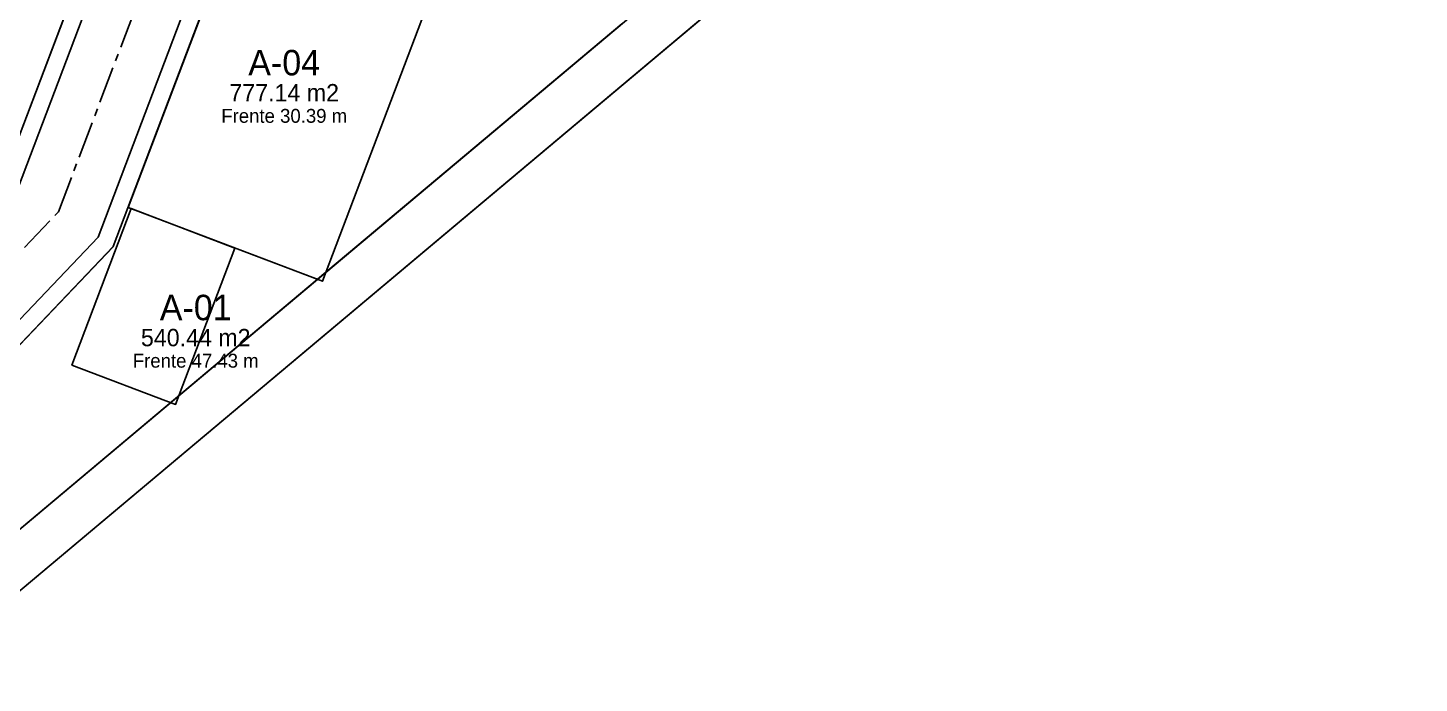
# Model space of a CAD drawing. Header units: metres. Extents: x 357856 to 358234, y 2285113 to 2285465.
# Drawn here: x 357917.5 to 358037.8, y 2285119.7 to 2285176.3 of the extents above; entities that cross this region are included whole.
import ezdxf
from ezdxf.enums import TextEntityAlignment as Align

# ---------------------------------------------------------------- set-up
doc = ezdxf.new("R2010")
doc.units = ezdxf.units.M
doc.linetypes.add('CENTER', pattern=[5.08, 3.175, -0.635, 0.635, -0.635])
for name, color, linetype in [('BODEGA-HUELLA', 30, 'Continuous'), ('DONACION-AREA-VERDE', 3, 'Continuous'), ('LOTES', 2, 'Continuous'), ('POLIGONO', 5, 'Continuous'), ('TEXTO', 7, 'Continuous'), ('VIAL-ARROYO', 8, 'Continuous'), ('VIAL-DERECHO-VIA', 9, 'Continuous'), ('VIAL-EJE', 1, 'Continuous')]:
    doc.layers.add(name, color=color, linetype=linetype)

msp = doc.modelspace()

# ---------------------------------------------------------------- linework, layer by layer
at = {"layer": 'BODEGA-HUELLA'}
for points in [[(357907.8, 2285199.84), (357926.5, 2285192.76), (357915.87, 2285164.7), (357897.17, 2285171.79), (357907.8, 2285199.84)], [(357936.79, 2285188.86), (357953.6, 2285182.49), (357942.97, 2285154.43), (357926.16, 2285160.81), (357936.79, 2285188.86)], [(357926.42, 2285160.71), (357935.4, 2285157.3), (357930.27, 2285143.78), (357921.3, 2285147.18), (357926.42, 2285160.71)]]:
    msp.add_lwpolyline(points, close=True, dxfattribs=at)
at = {"layer": 'DONACION-AREA-VERDE'}
for points in [[(358060.71, 2285253.77), (357908.27, 2285125.85)], [(357910.51, 2285122.42), (358063.94, 2285251.16)]]:
    msp.add_lwpolyline(points, dxfattribs=at)
at = {"layer": 'LOTES'}
for points in [[(357915.88, 2285164.71), (357926.5, 2285192.75), (357926.5, 2285192.75), (357926.5, 2285192.75), (357926.5, 2285192.75), (357926.5, 2285192.75), (357926.5, 2285192.75), (357926.5, 2285192.75), (357926.5, 2285192.75), (357926.5, 2285192.75), (357926.5, 2285192.76), (357926.5, 2285192.76), (357926.5, 2285192.76), (357926.5, 2285192.76), (357926.5, 2285192.76), (357926.5, 2285192.76), (357926.5, 2285192.76), (357926.49, 2285192.76), (357907.81, 2285199.84)], [(357936.79, 2285188.85), (357926.16, 2285160.81), (357926.16, 2285160.81), (357926.16, 2285160.81), (357926.16, 2285160.81), (357926.16, 2285160.81), (357926.16, 2285160.81), (357926.16, 2285160.81), (357926.16, 2285160.81), (357926.16, 2285160.81), (357926.16, 2285160.81), (357926.16, 2285160.81), (357926.16, 2285160.81), (357926.16, 2285160.8), (357926.17, 2285160.8), (357926.17, 2285160.8), (357926.17, 2285160.8), (357926.17, 2285160.8), (357926.17, 2285160.8), (357942.52, 2285154.6), (357942.52, 2285154.6), (357942.52, 2285154.6), (357942.53, 2285154.6), (357942.53, 2285154.6), (357942.53, 2285154.6), (357942.53, 2285154.6), (357942.53, 2285154.6), (357942.53, 2285154.6), (357942.53, 2285154.6), (357942.53, 2285154.61), (357942.53, 2285154.61), (357968.86, 2285176.69)], [(357916.22, 2285132.52), (357942.5, 2285154.58), (357942.5, 2285154.58), (357942.5, 2285154.58), (357942.51, 2285154.58), (357942.51, 2285154.59), (357942.51, 2285154.59), (357942.51, 2285154.59), (357942.51, 2285154.59), (357942.51, 2285154.59), (357942.51, 2285154.6), (357942.51, 2285154.6), (357942.51, 2285154.6), (357942.51, 2285154.6), (357942.51, 2285154.6), (357942.51, 2285154.61), (357942.51, 2285154.61), (357942.5, 2285154.61), (357942.5, 2285154.61), (357942.5, 2285154.61), (357942.5, 2285154.61), (357942.5, 2285154.61), (357942.5, 2285154.61), (357926.18, 2285160.8), (357926.18, 2285160.8), (357926.17, 2285160.8), (357926.17, 2285160.8), (357926.17, 2285160.8), (357926.17, 2285160.8), (357926.17, 2285160.8), (357926.16, 2285160.8), (357926.16, 2285160.8), (357926.16, 2285160.8), (357926.16, 2285160.8), (357926.16, 2285160.79), (357926.16, 2285160.79), (357926.15, 2285160.79), (357926.15, 2285160.79), (357926.15, 2285160.79), (357926.15, 2285160.79), (357924.88, 2285157.43), (357924.88, 2285157.43), (357924.88, 2285157.43), (357924.88, 2285157.43), (357924.88, 2285157.42), (357905.15, 2285136.73)]]:
    msp.add_lwpolyline(points, dxfattribs=at)
at = {"layer": 'POLIGONO'}
msp.add_lwpolyline([(357879.27, 2285124.57), (357941.62, 2285289.07), (358060.31, 2285262.57), (358062.26, 2285261.77), (358063.93, 2285260.34), (358065.12, 2285258.56), (358065.64, 2285256.29), (358065.51, 2285254.15), (358063.95, 2285251.17), (357910.51, 2285122.42), (357905.46, 2285119.92), (357901.33, 2285119.68), (357879.27, 2285124.57)], close=True, dxfattribs=at)
at = {"layer": 'VIAL-ARROYO'}
for points in [[(357949.17, 2285248.33), (357916.68, 2285162.59)], [(357899.87, 2285133.36), (357923.58, 2285158.24), (357923.58, 2285158.24), (357923.58, 2285158.24), (357923.58, 2285158.24), (357923.58, 2285158.24), (357951.94, 2285233.08)]]:
    msp.add_lwpolyline(points, dxfattribs=at)
at = {"layer": 'VIAL-DERECHO-VIA'}
for points in [[(357947.76, 2285248.86), (357915.38, 2285163.41)], [(357900.99, 2285132.37), (357924.88, 2285157.43), (357924.88, 2285157.43), (357924.88, 2285157.43), (357924.88, 2285157.43), (357924.88, 2285157.43), (357952.53, 2285230.41)]]:
    msp.add_lwpolyline(points, dxfattribs=at)
at = {"layer": 'VIAL-EJE', "linetype": 'CENTER'}
msp.add_lwpolyline([(357891.35, 2285122.56), (357896.17, 2285135.28), (357920.13, 2285160.42), (357952.91, 2285246.91)], dxfattribs=at)

# ---------------------------------------------------------------- texts
at = {"layer": 'TEXTO'}
for s, height, p in [('A-04', 2.2, (357939.66, 2285173.33)), ('777.14 m2', 1.5, (357939.66, 2285170.73)), ('Frente 30.39 m', 1.2, (357939.66, 2285168.73)), ('A-01', 2.2, (357932.01, 2285152.16)), ('540.44 m2', 1.5, (357932.01, 2285149.56)), ('Frente 47.43 m', 1.2, (357932.01, 2285147.56))]:
    msp.add_text(s, height=height, dxfattribs=at).set_placement(p, align=Align.MIDDLE_CENTER)

doc.saveas('drawing.dxf')
